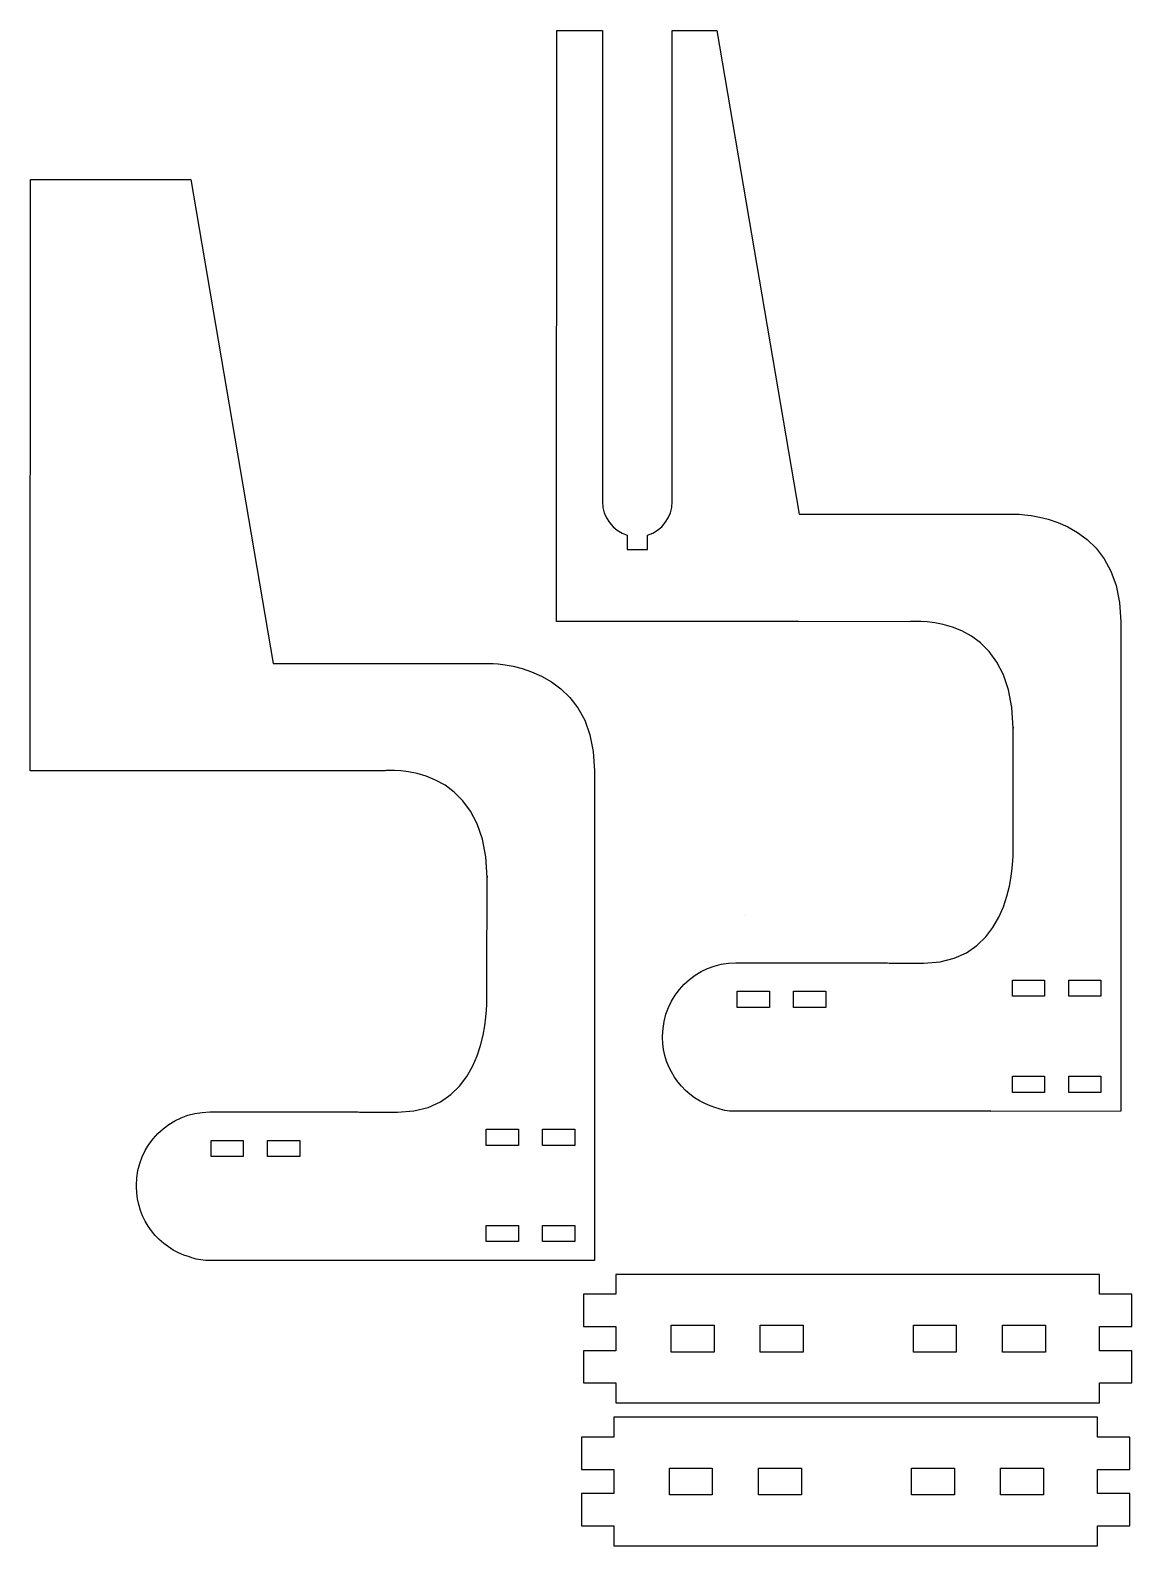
# Model space of a CAD drawing. Extents: x 3 to 208, y -772 to -12.
# Drawn here: x 2.8 to 207.8, y -293.9 to -12 of the extents above; entities outside this region: 1.
import ezdxf

# ---------------------------------------------------------------- set-up
doc = ezdxf.new("R2010")
doc.units = 0
doc.header["$MEASUREMENT"] = 0
doc.layers.add('CALQUE_1', color=7, linetype='CONTINUOUS')

# ---------------------------------------------------------------- blocks, each defined once
blk = doc.blocks.new('BLOCK_2')
at = {"layer": 'CALQUE_1', "color": 250}
for points in [[(207.79, -253.12), (207.79, -247.12), (201.77, -247.12), (201.77, -243.42), (111.77, -243.42), (111.77, -247.12), (105.72, -247.12), (105.72, -253.12), (111.77, -253.12), (111.77, -257.61), (105.72, -257.61), (105.72, -263.61), (111.77, -263.61), (111.77, -267.32), (201.77, -267.32), (201.77, -263.61), (207.79, -263.61), (207.79, -257.61), (201.77, -257.61), (201.77, -253.12), (207.79, -253.12)], [(130.07, -257.88), (122.07, -257.88), (122.07, -252.88), (130.07, -252.88), (130.07, -257.88)], [(146.65, -257.88), (138.65, -257.88), (138.65, -252.88), (146.65, -252.88), (146.65, -257.88)], [(175.14, -257.88), (167.14, -257.88), (167.14, -252.88), (175.14, -252.88), (175.14, -257.88)], [(191.72, -257.88), (183.72, -257.88), (183.72, -252.88), (191.72, -252.88), (191.72, -257.88)]]:
    blk.add_lwpolyline(points, dxfattribs=at)
blk = doc.blocks.new('BLOCK_3')
at = {"layer": 'CALQUE_1', "color": 250}
for points in [[(207.44, -279.69), (207.44, -273.69), (201.41, -273.69), (201.41, -269.99), (111.41, -269.99), (111.41, -273.69), (105.36, -273.69), (105.36, -279.69), (111.41, -279.69), (111.41, -284.19), (105.36, -284.19), (105.36, -290.19), (111.41, -290.19), (111.41, -293.89), (201.41, -293.89), (201.41, -290.19), (207.44, -290.19), (207.44, -284.19), (201.41, -284.19), (201.41, -279.69), (207.44, -279.69)], [(129.72, -284.45), (121.72, -284.45), (121.72, -279.45), (129.72, -279.45), (129.72, -284.45)], [(146.3, -284.45), (138.3, -284.45), (138.3, -279.45), (146.3, -279.45), (146.3, -284.45)], [(174.79, -284.45), (166.79, -284.45), (166.79, -279.45), (174.79, -279.45), (174.79, -284.45)], [(191.37, -284.45), (183.37, -284.45), (183.37, -279.45), (191.37, -279.45), (191.37, -284.45)]]:
    blk.add_lwpolyline(points, dxfattribs=at)
blk = doc.blocks.new('BLOCK_7')
at = {"layer": 'CALQUE_1', "color": 250}
for points in [[(93.62, -219.43), (87.62, -219.43), (87.62, -216.43), (93.62, -216.43), (93.62, -219.43)], [(93.62, -237.32), (87.62, -237.32), (87.62, -234.32), (93.62, -234.32), (93.62, -237.32)]]:
    blk.add_lwpolyline(points, dxfattribs=at)
blk = doc.blocks.new('BLOCK_6')
at = {"layer": 'CALQUE_1', "color": 250}
blk.add_lwpolyline([(104.12, -219.43), (98.12, -219.43), (98.12, -216.43), (104.12, -216.43), (104.12, -219.43)], dxfattribs=at)
at = {"layer": 'CALQUE_1'}
blk.add_blockref('BLOCK_7', (0, 0), dxfattribs=at)
blk = doc.blocks.new('BLOCK_5')
at = {"layer": 'CALQUE_1', "color": 250}
blk.add_lwpolyline([(104.12, -237.32), (98.12, -237.32), (98.12, -234.32), (104.12, -234.32), (104.12, -237.32)], dxfattribs=at)
at = {"layer": 'CALQUE_1'}
blk.add_blockref('BLOCK_6', (0, 0), dxfattribs=at)
blk = doc.blocks.new('BLOCK_4')
at = {"layer": 'CALQUE_1', "color": 250}
blk.add_open_spline([(88.06, -129.75), (88.06, -129.75), (87.95, -129.75), (87.95, -129.75), (87.95, -129.75), (87.78, -129.75), (87.78, -129.75), (87.78, -129.75), (47.96, -129.75), (47.96, -129.75), (47.96, -129.75), (32.63, -39.72), (32.63, -39.72), (32.63, -39.72), (32.4, -39.72), (32.4, -39.72), (32.4, -39.72), (32.4, -39.72), (32.4, -39.72), (32.4, -39.72), (2.79, -39.72), (2.79, -39.72), (2.79, -39.72), (2.76, -149.72), (2.76, -149.72), (2.76, -149.72), (47.78, -149.72), (47.78, -149.72), (47.78, -149.72), (47.78, -149.75), (47.78, -149.75), (47.78, -149.75), (68.68, -149.71), (68.68, -149.71), (68.68, -149.71), (68.82, -149.72), (68.82, -149.72), (68.82, -149.72), (87.56, -147.74), (87.8, -169.55), (87.8, -169.55), (87.78, -169.36), (87.78, -169.36), (87.78, -169.36), (87.75, -189.38), (87.75, -189.38), (87.75, -189.38), (87.75, -190.68), (87.75, -190.68), (87.75, -190.68), (87.75, -192.32), (87.75, -192.32), (87.75, -192.32), (88.46, -213.25), (71.13, -213.25), (71.13, -213.25), (64.67, -213.25), (64.67, -213.25), (64.27, -213.22), (63.86, -213.2), (63.44, -213.2), (63.44, -213.2), (36.16, -213.2), (36.16, -213.2), (28.66, -213.2), (22.52, -219.33), (22.52, -226.84), (22.52, -226.84), (22.52, -227.07), (22.52, -227.07), (22.52, -233.28), (26.72, -238.55), (32.42, -240.18), (33.5, -240.59), (34.65, -240.82), (35.83, -240.82), (35.83, -240.82), (83.61, -240.82), (83.61, -240.82), (83.61, -240.82), (83.61, -240.86), (83.61, -240.86), (83.61, -240.86), (107.78, -240.82), (107.78, -240.82), (107.78, -240.82), (107.78, -227.74), (107.78, -227.74), (107.78, -227.74), (107.78, -227.74), (107.78, -227.74), (107.78, -227.74), (107.78, -189.75), (107.78, -189.75), (107.78, -189.75), (107.78, -189.37), (107.78, -189.37), (107.78, -189.37), (107.78, -149.75), (107.78, -149.75), (107.79, -129.37), (88.06, -129.75), (88.06, -129.75)], degree=3, knots=[0, 0, 0, 0, 1, 1, 1, 2, 2, 2, 3, 3, 3, 4, 4, 4, 5, 5, 5, 6, 6, 6, 7, 7, 7, 8, 8, 8, 9, 9, 9, 10, 10, 10, 11, 11, 11, 12, 12, 12, 13, 13, 13, 14, 14, 14, 15, 15, 15, 16, 16, 16, 17, 17, 17, 18, 18, 18, 19, 19, 19, 20, 20, 20, 21, 21, 21, 22, 22, 22, 23, 23, 23, 24, 24, 24, 25, 25, 25, 26, 26, 26, 27, 27, 27, 28, 28, 28, 29, 29, 29, 30, 30, 30, 31, 31, 31, 32, 32, 32, 33, 33, 33, 34, 34, 34, 34], dxfattribs=at)
at = {"layer": 'CALQUE_1'}
blk.add_blockref('BLOCK_5', (0, 0), dxfattribs=at)
blk = doc.blocks.new('BLOCK_11')
at = {"layer": 'CALQUE_1', "color": 250}
for points in [[(191.57, -191.68), (185.57, -191.68), (185.57, -188.68), (191.57, -188.68), (191.57, -191.68)], [(191.57, -209.57), (185.57, -209.57), (185.57, -206.57), (191.57, -206.57), (191.57, -209.57)]]:
    blk.add_lwpolyline(points, dxfattribs=at)
blk = doc.blocks.new('BLOCK_10')
at = {"layer": 'CALQUE_1', "color": 250}
blk.add_lwpolyline([(202.07, -191.68), (196.07, -191.68), (196.07, -188.68), (202.07, -188.68), (202.07, -191.68)], dxfattribs=at)
at = {"layer": 'CALQUE_1'}
blk.add_blockref('BLOCK_11', (0, 0), dxfattribs=at)
blk = doc.blocks.new('BLOCK_9')
at = {"layer": 'CALQUE_1', "color": 250}
blk.add_lwpolyline([(202.07, -209.57), (196.07, -209.57), (196.07, -206.57), (202.07, -206.57), (202.07, -209.57)], dxfattribs=at)
at = {"layer": 'CALQUE_1'}
blk.add_blockref('BLOCK_10', (0, 0), dxfattribs=at)
blk = doc.blocks.new('BLOCK_12')
at = {"layer": 'CALQUE_1', "color": 250}
for points in [[(140.37, -193.75), (134.37, -193.75), (134.37, -190.75), (140.37, -190.75), (140.37, -193.75)], [(150.86, -193.75), (144.86, -193.75), (144.86, -190.75), (150.86, -190.75), (150.86, -193.75)]]:
    blk.add_lwpolyline(points, dxfattribs=at)
blk = doc.blocks.new('BLOCK_8')
at = {"layer": 'CALQUE_1', "color": 250}
blk.add_open_spline([(186.02, -101.99), (186.02, -101.99), (185.91, -101.99), (185.91, -101.99), (185.91, -101.99), (185.74, -101.99), (185.74, -101.99), (185.74, -101.99), (145.91, -101.99), (145.91, -101.99), (145.91, -101.99), (130.58, -11.97), (130.58, -11.97), (130.58, -11.97), (122.27, -11.97), (122.27, -11.97), (122.27, -11.97), (122.27, -99.65), (122.27, -99.65), (122.27, -102.57), (120.33, -105.06), (117.67, -105.88), (117.67, -105.88), (117.67, -108.56), (117.67, -108.56), (117.67, -108.56), (113.87, -108.56), (113.87, -108.56), (113.87, -108.56), (113.87, -105.88), (113.87, -105.88), (111.22, -105.06), (109.27, -102.57), (109.27, -99.65), (109.27, -99.65), (109.27, -11.97), (109.27, -11.97), (109.27, -11.97), (100.75, -11.97), (100.75, -11.97), (100.75, -11.97), (100.72, -121.97), (100.72, -121.97), (100.72, -121.97), (145.74, -121.97), (145.74, -121.97), (145.74, -121.97), (145.74, -121.99), (145.74, -121.99), (145.74, -121.99), (166.64, -121.96), (166.64, -121.96), (166.64, -121.96), (166.78, -121.97), (166.78, -121.97), (166.78, -121.97), (185.52, -119.99), (185.75, -141.8), (185.75, -141.8), (185.74, -141.6), (185.74, -141.6), (185.74, -141.6), (185.71, -161.62), (185.71, -161.62), (185.71, -161.62), (185.71, -162.92), (185.71, -162.92), (185.71, -162.92), (185.71, -164.57), (185.71, -164.57), (185.71, -164.57), (186.41, -185.5), (169.08, -185.5), (169.08, -185.5), (162.63, -185.5), (162.63, -185.5), (162.22, -185.47), (161.81, -185.44), (161.4, -185.44), (161.4, -185.44), (134.11, -185.44), (134.11, -185.44), (126.61, -185.44), (120.47, -191.58), (120.47, -199.08), (120.47, -199.08), (120.47, -199.32), (120.47, -199.32), (120.47, -205.53), (124.67, -210.79), (130.37, -212.43), (131.45, -212.84), (132.6, -213.07), (133.79, -213.07), (133.79, -213.07), (181.56, -213.07), (181.56, -213.07), (181.56, -213.07), (181.56, -213.11), (181.56, -213.11), (181.56, -213.11), (205.74, -213.07), (205.74, -213.07), (205.74, -213.07), (205.74, -199.99), (205.74, -199.99), (205.74, -199.99), (205.74, -199.99), (205.74, -199.99), (205.74, -199.99), (205.74, -161.99), (205.74, -161.99), (205.74, -161.99), (205.74, -161.61), (205.74, -161.61), (205.74, -161.61), (205.74, -121.99), (205.74, -121.99), (205.75, -101.61), (186.02, -101.99), (186.02, -101.99)], degree=3, knots=[0, 0, 0, 0, 1, 1, 1, 2, 2, 2, 3, 3, 3, 4, 4, 4, 5, 5, 5, 6, 6, 6, 7, 7, 7, 8, 8, 8, 9, 9, 9, 10, 10, 10, 11, 11, 11, 12, 12, 12, 13, 13, 13, 14, 14, 14, 15, 15, 15, 16, 16, 16, 17, 17, 17, 18, 18, 18, 19, 19, 19, 20, 20, 20, 21, 21, 21, 22, 22, 22, 23, 23, 23, 24, 24, 24, 25, 25, 25, 26, 26, 26, 27, 27, 27, 28, 28, 28, 29, 29, 29, 30, 30, 30, 31, 31, 31, 32, 32, 32, 33, 33, 33, 34, 34, 34, 35, 35, 35, 36, 36, 36, 37, 37, 37, 38, 38, 38, 39, 39, 39, 40, 40, 40, 40], dxfattribs=at)
at = {"layer": 'CALQUE_1'}
for name in ['BLOCK_9', 'BLOCK_12']:
    blk.add_blockref(name, (0, 0), dxfattribs=at)
blk = doc.blocks.new('BLOCK_13')
at = {"layer": 'CALQUE_1', "color": 250}
for points in [[(42.41, -221.5), (36.41, -221.5), (36.41, -218.5), (42.41, -218.5), (42.41, -221.5)], [(52.91, -221.5), (46.91, -221.5), (46.91, -218.5), (52.91, -218.5), (52.91, -221.5)]]:
    blk.add_lwpolyline(points, dxfattribs=at)

msp = doc.modelspace()

# ---------------------------------------------------------------- linework, layer by layer
at = {"layer": 'CALQUE_1', "color": 250}
for points in [[(135.91, -176.69), (135.91, -176.69)], [(26.23, -771.76), (11.29, -771.76), (11.29, -756.82), (26.23, -756.82), (26.23, -771.76)]]:
    msp.add_lwpolyline(points, dxfattribs=at)

# ---------------------------------------------------------------- block references
at = {"layer": 'CALQUE_1'}
for name in ['BLOCK_8', 'BLOCK_4', 'BLOCK_13', 'BLOCK_2', 'BLOCK_3']:
    msp.add_blockref(name, (0, 0), dxfattribs=at)

doc.saveas('drawing.dxf')
